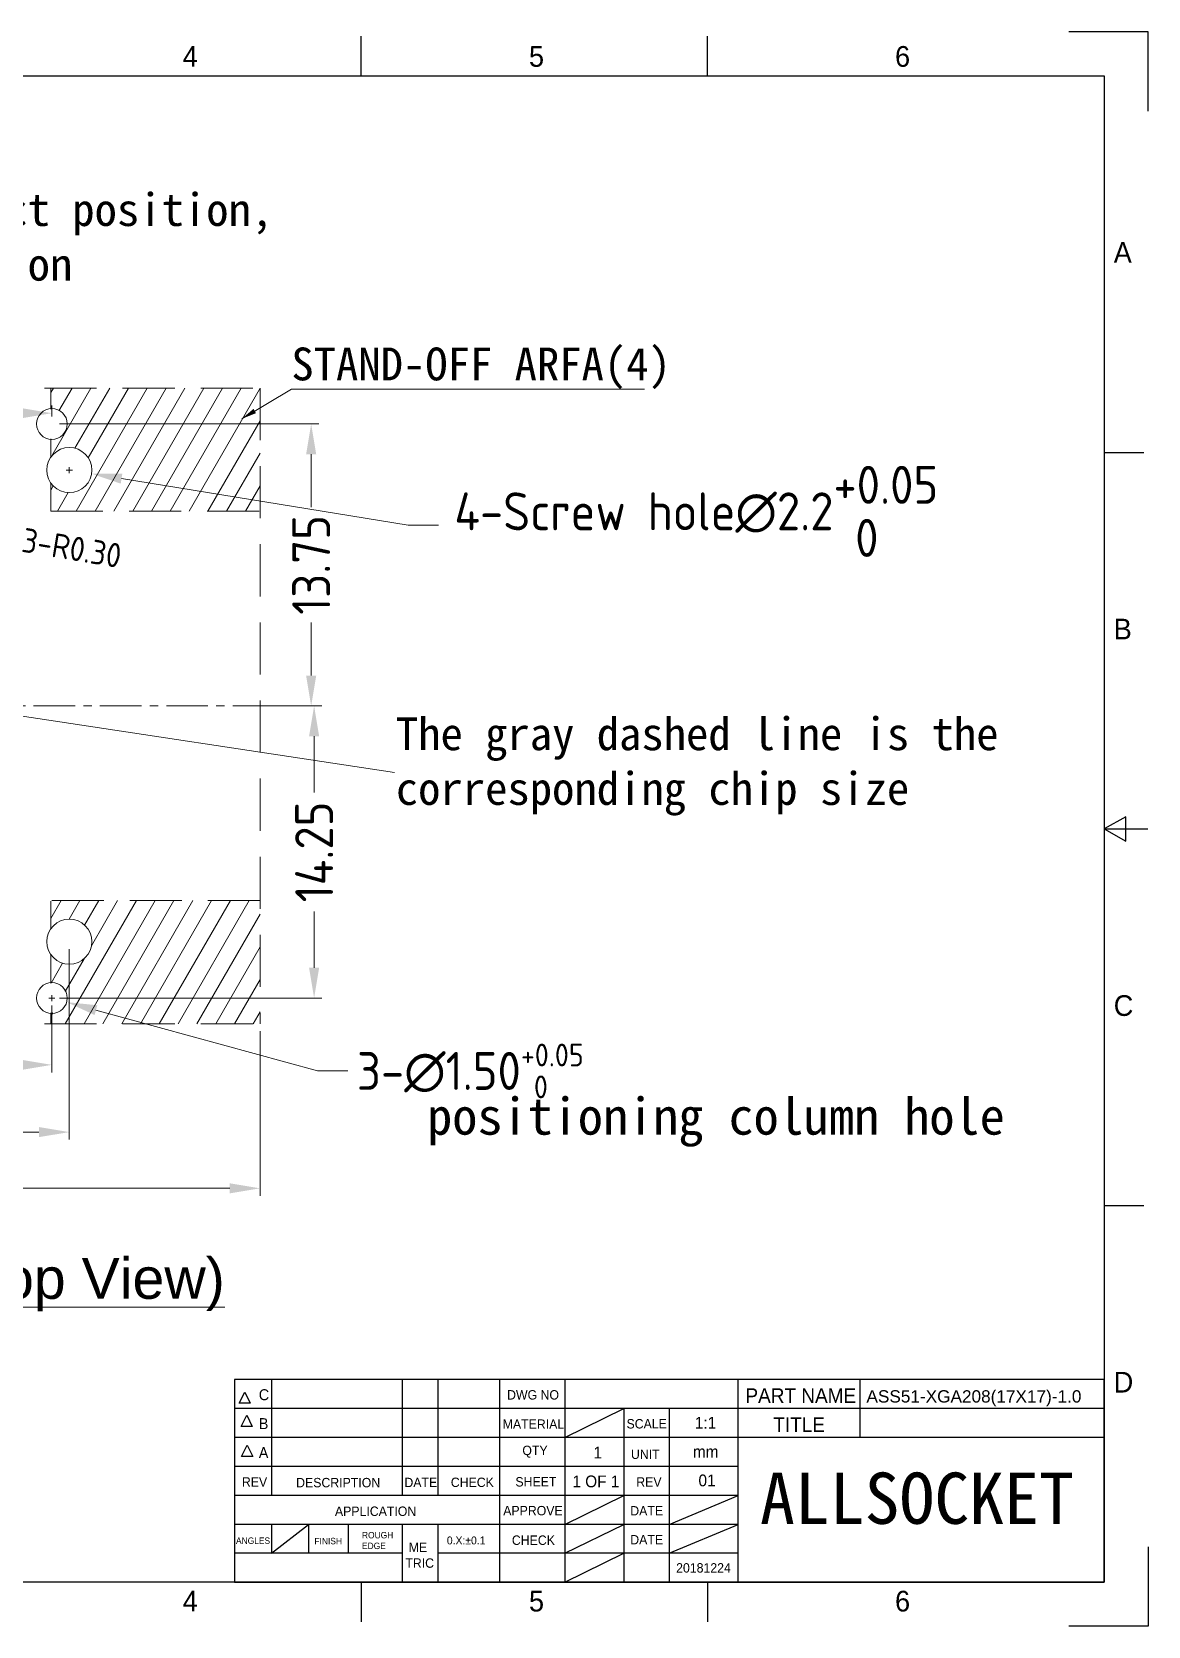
# Model space of a CAD drawing. Header units: millimetres. Extents: x 934 to 1044, y -5164 to -5087.
# Drawn here: x 989.6 to 1044.1, y -5164.3 to -5086.5 of the extents above; entities that cross this region are included whole.
import ezdxf

# ---------------------------------------------------------------- set-up
doc = ezdxf.new("R2010")
doc.units = ezdxf.units.MM
doc.header["$PDSIZE"] = -1
doc.linetypes.add('CENTER', pattern=[10.16, 6.35, -1.27, 1.27, -1.27])
doc.linetypes.add('HIDDEN', pattern=[1.905, 1.27, -0.635])
for name, color, linetype in [('DIM', 3, 'Continuous'), ('TuKuang', 7, 'Continuous'), ('翻蓋底座', 121, 'Continuous')]:
    doc.layers.add(name, color=color, linetype=linetype)
doc.styles.add('1', font='romans.shx', dxfattribs={"height": 2.5})
doc.styles.add('1111', font='isocp.shx', dxfattribs={"bigfont": 'gbcbig.shx'})
doc.styles.add('2', font='romans.shx', dxfattribs={"bigfont": 'bigfont.shx'})
doc.styles.add('GB', font='', dxfattribs={"height": 4})
doc.styles.get("Standard").update_dxf_attribs({"font": ''})
doc.styles.get('GB').set_extended_font_data('KaiTi_GB2312')
doc.styles.get('Standard').set_extended_font_data('SimSun')
doc.dimstyles.new('1111', dxfattribs={"dimtxt": 2.5, "dimasz": 0.2, "dimexe": 0.6, "dimexo": 0.6, "dimtad": 0, "dimdec": 3, "dimzin": 1, "dimdsep": 46, "dimtxsty": '1111', "dimcen": 0.2, "dimclrd": 97, "dimclre": 97, "dimclrt": 3, "dimazin": 0, "dimtfac": 1, "dimtdec": 3, "dimtofl": 0, "dimtmove": 0, "dimatfit": 3, "dimfxl": 1, "dimlwd": 5, "dimlwe": 5, "dimarcsym": 0})
doc.dimstyles.new('1111$0', dxfattribs={"dimtxt": 2.5, "dimasz": 2.5, "dimexe": 0.6, "dimexo": 0.6, "dimtad": 0, "dimdec": 3, "dimzin": 1, "dimdsep": 46, "dimtxsty": '1111', "dimcen": 0.2, "dimclrd": 97, "dimclre": 97, "dimclrt": 3, "dimazin": 0, "dimtfac": 1, "dimtdec": 3, "dimtofl": 0, "dimtmove": 0, "dimatfit": 3, "dimfxl": 1, "dimlwd": 5, "dimlwe": 5, "dimarcsym": 0})

# ---------------------------------------------------------------- blocks, each defined once
blk = doc.blocks.new('asdf456')
at = {"color": 8}
for p, q in [((1550.36, 85.49), (1548.39, 84.37)), ((1548.39, 84.37), (1550.36, 83.25)), ((1550.36, 83.25), (1550.36, 85.49))]:
    blk.add_line(p, q, dxfattribs=at)
at = {"layer": 'TuKuang', "color": 8}
for p, q in [((1480.75, 152.96), (1480.75, 156.57)), ((1512.28, 152.96), (1512.28, 156.57)), ((1350.05, 152.96), (1548.39, 152.96)), ((1548.39, 152.96), (1548.39, 15.77)), ((1548.39, 118.67), (1552, 118.67)), ((1548.39, 84.37), (1552.36, 84.37)), ((1548.39, 50.07), (1552, 50.07)), ((1548.39, 15.77), (1350.05, 15.77)), ((1480.75, 15.77), (1480.75, 12.16)), ((1512.28, 15.77), (1512.28, 12.16))]:
    blk.add_line(p, q, dxfattribs=at)
for points in [[(1552.39, 149.74), (1552.39, 156.96), (1545.17, 156.96)], [(1552.39, 18.99), (1552.39, 11.77), (1545.17, 11.77)]]:
    blk.add_lwpolyline(points, dxfattribs=at)
at = {"color": 8, "char_height": 1.8844, "attachment_point": 1, "style": '1'}
for s, insert, width in [('{\\f@Gulim|b0|i0|c134|p34;4}', (1464.49, 155.67), 8.3008), ('{\\f@Gulim|b0|i0|c134|p34;5}', (1496.02, 155.67), 8.3008), ('{\\f@Gulim|b0|i0|c134|p34;6}', (1529.35, 155.67), 8.3008), ('{\\f@Gulim|b0|i0|c134|p34;A}', (1549.26, 137.82), 9.0416), ('{\\f@Gulim|b0|i0|c134|p34;B}', (1549.26, 103.52), 9.0416), ('{\\f@Gulim|b0|i0|c134|p34;C}', (1549.26, 69.23), 9.0416), ('{\\f@Gulim|b0|i0|c134|p34;D}', (1549.26, 34.93), 9.0416), ('{\\f@Gulim|b0|i0|c134|p34;4}', (1464.49, 14.99), 8.3008), ('{\\f@Gulim|b0|i0|c134|p34;5}', (1496.02, 14.99), 8.3008), ('{\\f@Gulim|b0|i0|c134|p34;6}', (1529.35, 14.99), 8.3008)]:
    blk.add_mtext(s, dxfattribs=dict(at, insert=insert, width=width))
blk = doc.blocks.new('*D16')
at = {"layer": 'DEFPOINTS', "color": 0, "lineweight": 13, "transparency": 16777216}
for p in [(955.974, -5134.912), (1000.774, -5134.912), (1000.774, -5142.943)]:
    blk.add_point(p, dxfattribs=at)
at = {"layer": 'DIM', "color": 97, "lineweight": 5, "transparency": 16777216}
for p, q in [((955.974, -5135.282), (955.974, -5143.313)), ((1000.774, -5135.282), (1000.774, -5143.313)), ((957.454, -5142.943), (975.228, -5142.943)), ((999.294, -5142.943), (981.519, -5142.943))]:
    blk.add_line(p, q, dxfattribs=at)
at = {"layer": 'DIM', "color": 97, "lineweight": 13, "transparency": 16777216}
for points in [[(957.454, -5142.696), (957.454, -5143.19), (955.974, -5142.943)], [(999.294, -5142.696), (999.294, -5143.19), (1000.774, -5142.943)]]:
    blk.add_solid(points, dxfattribs=at)
at = {"layer": 'DIM', "color": 3, "lineweight": 13, "transparency": 16777216, "insert": (978.374, -5142.943), "char_height": 1.85, "attachment_point": 5, "style": '1111'}
blk.add_mtext('44.80', dxfattribs=at)
blk = doc.blocks.new('*D4')
at = {"layer": 'DEFPOINTS', "color": 0, "lineweight": 13, "transparency": 16777216}
for p in [(965.524, -5130.912), (991.474, -5130.912), (991.474, -5140.2)]:
    blk.add_point(p, dxfattribs=at)
at = {"layer": 'DIM', "color": 97, "lineweight": 5, "transparency": 16777216}
for p, q in [((965.524, -5131.282), (965.524, -5140.569)), ((991.474, -5131.282), (991.474, -5140.569)), ((967.004, -5140.2), (975.474, -5140.2)), ((989.994, -5140.2), (981.523, -5140.2))]:
    blk.add_line(p, q, dxfattribs=at)
at = {"layer": 'DIM', "color": 97, "lineweight": 13, "transparency": 16777216}
for points in [[(967.004, -5139.953), (967.004, -5140.446), (965.524, -5140.2)], [(989.994, -5139.953), (989.994, -5140.446), (991.474, -5140.2)]]:
    blk.add_solid(points, dxfattribs=at)
at = {"layer": 'DIM', "color": 3, "lineweight": 13, "transparency": 16777216, "insert": (978.499, -5140.2), "char_height": 1.85, "attachment_point": 5, "style": '1111'}
blk.add_mtext('25.95', dxfattribs=at)
blk = doc.blocks.new('*D5')
at = {"layer": 'DEFPOINTS', "color": 0, "lineweight": 13, "transparency": 16777216}
for p in [(989.9, -5133.464), (991.347, -5133.861)]:
    blk.add_point(p, dxfattribs=at)
at = {"layer": 'DIM', "color": 97, "lineweight": 5, "transparency": 16777216}
for p, q in [((990.476, -5133.662), (990.772, -5133.662)), ((990.624, -5133.81), (990.624, -5133.514)), ((1003.578, -5137.218), (992.774, -5134.253)), ((1005.058, -5137.218), (1003.578, -5137.218))]:
    blk.add_line(p, q, dxfattribs=at)
at = {"layer": 'DIM', "color": 97, "lineweight": 13, "transparency": 16777216}
blk.add_solid([(992.839, -5134.015), (992.709, -5134.491), (991.347, -5133.861)], dxfattribs=at)
at = {"layer": 'DIM', "color": 3, "lineweight": 13, "transparency": 16777216, "insert": (1011.028, -5137.218), "char_height": 1.85, "attachment_point": 5, "style": '1111'}
blk.add_mtext('\\A1;3-∅1.50{\\H1.110000;\\S+0.05^  0;}', dxfattribs=at)
blk = doc.blocks.new('*D8')
at = {"layer": 'DEFPOINTS', "color": 0, "lineweight": 13, "transparency": 16777216}
for p in [(978.374, -5103.912), (990.624, -5105.137), (990.624, -5105.662)]:
    blk.add_point(p, dxfattribs=at)
at = {"layer": 'DIM', "color": 97, "lineweight": 5, "transparency": 16777216}
for p, q in [((978.374, -5104.282), (978.374, -5105.507)), ((979.854, -5105.137), (981.686, -5105.137)), ((989.144, -5105.137), (987.312, -5105.137)), ((990.624, -5105.293), (990.624, -5104.768))]:
    blk.add_line(p, q, dxfattribs=at)
at = {"layer": 'DIM', "color": 97, "lineweight": 13, "transparency": 16777216}
for points in [[(979.854, -5104.891), (979.854, -5105.384), (978.374, -5105.137)], [(989.144, -5104.891), (989.144, -5105.384), (990.624, -5105.137)]]:
    blk.add_solid(points, dxfattribs=at)
at = {"layer": 'DIM', "color": 3, "lineweight": 13, "transparency": 16777216, "insert": (984.499, -5105.137), "char_height": 1.85, "attachment_point": 5, "style": '1111'}
blk.add_mtext('12.25', dxfattribs=at)
blk = doc.blocks.new('*D12')
at = {"layer": 'DEFPOINTS', "color": 0, "lineweight": 13, "transparency": 16777216}
for p in [(990.624, -5133.662), (978.374, -5134.912), (990.624, -5136.921)]:
    blk.add_point(p, dxfattribs=at)
at = {"layer": 'DIM', "color": 97, "lineweight": 5, "transparency": 16777216}
for p, q in [((990.624, -5134.032), (990.624, -5137.291)), ((978.374, -5135.282), (978.374, -5137.291)), ((979.854, -5136.921), (981.686, -5136.921)), ((989.144, -5136.921), (987.312, -5136.921))]:
    blk.add_line(p, q, dxfattribs=at)
at = {"layer": 'DIM', "color": 97, "lineweight": 13, "transparency": 16777216}
for points in [[(979.854, -5136.675), (979.854, -5137.168), (978.374, -5136.921)], [(989.144, -5136.675), (989.144, -5137.168), (990.624, -5136.921)]]:
    blk.add_solid(points, dxfattribs=at)
at = {"layer": 'DIM', "color": 3, "lineweight": 13, "transparency": 16777216, "insert": (984.499, -5136.921), "char_height": 1.85, "attachment_point": 5, "style": '1111'}
blk.add_mtext('12.25', dxfattribs=at)
blk = doc.blocks.new('*D13')
at = {"layer": 'DEFPOINTS', "color": 0, "lineweight": 13, "transparency": 16777216}
for p in [(990.624, -5105.662), (1000.774, -5119.411), (1003.266, -5119.411)]:
    blk.add_point(p, dxfattribs=at)
at = {"layer": 'DIM', "color": 97, "lineweight": 5, "transparency": 16777216}
for p, q in [((990.993, -5105.662), (1003.636, -5105.662)), ((1003.266, -5107.142), (1003.266, -5109.724)), ((1003.266, -5117.931), (1003.266, -5115.35)), ((1001.143, -5119.411), (1003.636, -5119.411))]:
    blk.add_line(p, q, dxfattribs=at)
at = {"layer": 'DIM', "color": 97, "lineweight": 13, "transparency": 16777216}
for points in [[(1003.019, -5107.142), (1003.513, -5107.142), (1003.266, -5105.662)], [(1003.019, -5117.931), (1003.513, -5117.931), (1003.266, -5119.411)]]:
    blk.add_solid(points, dxfattribs=at)
at = {"layer": 'DIM', "color": 3, "lineweight": 13, "transparency": 16777216, "insert": (1003.266, -5112.537), "char_height": 1.85, "attachment_point": 5, "rotation": 90, "style": '1111'}
blk.add_mtext('13.75', dxfattribs=at)
blk = doc.blocks.new('*D14')
at = {"layer": 'DEFPOINTS', "color": 0, "lineweight": 13, "transparency": 16777216}
for p in [(1000.774, -5119.411), (990.624, -5133.662), (1003.41, -5133.662)]:
    blk.add_point(p, dxfattribs=at)
at = {"layer": 'DIM', "color": 97, "lineweight": 5, "transparency": 16777216}
for p, q in [((1001.143, -5119.411), (1003.779, -5119.411)), ((1003.41, -5120.891), (1003.41, -5123.631)), ((1003.41, -5132.182), (1003.41, -5129.442)), ((990.993, -5133.662), (1003.779, -5133.662))]:
    blk.add_line(p, q, dxfattribs=at)
at = {"layer": 'DIM', "color": 97, "lineweight": 13, "transparency": 16777216}
for points in [[(1003.163, -5120.891), (1003.656, -5120.891), (1003.41, -5119.411)], [(1003.163, -5132.182), (1003.656, -5132.182), (1003.41, -5133.662)]]:
    blk.add_solid(points, dxfattribs=at)
at = {"layer": 'DIM', "color": 3, "lineweight": 13, "transparency": 16777216, "insert": (1003.41, -5126.537), "char_height": 1.85, "attachment_point": 5, "rotation": 90, "style": '1111'}
blk.add_mtext('14.25', dxfattribs=at)
blk = doc.blocks.new('*D24')
at = {"color": 97, "lineweight": 5, "transparency": 16777216}
for p, q in [((986.874, -5111.059), (986.874, -5110.763)), ((986.726, -5110.911), (987.022, -5110.911)), ((988.629, -5111.208), (987.899, -5111.085))]:
    blk.add_line(p, q, dxfattribs=at)
blk.add_arc((986.874, -5110.911), 0.3, 270, 75.18589, dxfattribs=at)
at = {"color": 97, "lineweight": 13, "transparency": 16777216}
blk.add_solid([(987.92, -5110.963), (987.878, -5111.206), (987.169, -5110.961)], dxfattribs=at)
at = {"layer": 'DEFPOINTS', "color": 0, "lineweight": 13, "transparency": 16777216}
for p in [(986.874, -5110.911), (987.169, -5110.961)]:
    blk.add_point(p, dxfattribs=at)
at = {"color": 3, "lineweight": 13, "transparency": 16777216, "insert": (991.595, -5111.711), "char_height": 1.184, "attachment_point": 5, "rotation": 350.38814, "style": '1111'}
blk.add_mtext('3-R0.30', dxfattribs=at)

msp = doc.modelspace()

# ---------------------------------------------------------------- hatches: boundary and pattern name
at = {"lineweight": 13}
h = msp.add_hatch(dxfattribs=at)
h.set_pattern_fill('ANSI31', color=0, scale=0.25, angle=15, style=0)
h.set_pattern_definition([(60, (162.3011, -4800.41926), (-0.68740766, 0.396875), [])])
edge = h.paths.add_edge_path()
edge.add_line((990.574, -5103.912), (1000.774, -5103.912))
edge.add_line((1000.774, -5103.912), (1000.774, -5109.912))
edge.add_line((1000.774, -5109.912), (990.574, -5109.912))
edge.add_line((990.574, -5109.912), (990.574, -5108.545))
edge.add_arc((991.474, -5107.912), 1.1, 215.0968, 504.9032)
edge.add_line((990.574, -5107.28), (990.574, -5106.781))
edge.add_line((990.574, -5106.781), (990.574, -5106.386))
edge.add_arc((990.624, -5105.662), 0.725, 266.04494, 453.95506)
edge.add_line((990.574, -5104.939), (990.574, -5103.912))
h = msp.add_hatch(dxfattribs=at)
h.set_pattern_fill('ANSI31', color=0, scale=0.25, angle=15, style=0)
h.set_pattern_definition([(60, (162.3011, -4795.9186), (-0.68740766, 0.396875), [])])
edge = h.paths.add_edge_path()
edge.add_line((1000.774, -5128.912), (1000.774, -5134.912))
edge.add_line((990.574, -5134.912), (1000.774, -5134.912))
edge.add_line((1000.774, -5128.912), (990.574, -5128.912))
edge.add_line((990.574, -5128.931), (990.574, -5130.28))
edge.add_arc((991.474, -5130.912), 1.1, 215.0968, 504.9032)
edge.add_line((990.574, -5131.545), (990.574, -5132.043))
edge.add_line((990.574, -5132.043), (990.574, -5132.939))
edge.add_arc((990.624, -5133.662), 0.725, 266.04494, 453.95506)
edge.add_line((990.574, -5134.386), (990.574, -5134.912))

# ---------------------------------------------------------------- linework, layer by layer
at = {"linetype": 'HIDDEN', "lineweight": 13, "ltscale": 2}
for p, q in [((955.974, -5103.912), (1000.774, -5103.912)), ((1000.774, -5103.912), (1000.774, -5134.912)), ((990.574, -5106.781), (990.574, -5107.28)), ((990.574, -5108.545), (990.574, -5109.912)), ((990.574, -5109.912), (1000.774, -5109.912)), ((1000.774, -5128.912), (990.574, -5128.912)), ((990.574, -5128.931), (990.574, -5130.28)), ((990.574, -5131.545), (990.574, -5132.043)), ((955.974, -5134.912), (1000.774, -5134.912))]:
    msp.add_line(p, q, dxfattribs=at)
at = {"color": 7, "linetype": 'Continuous', "lineweight": 13}
for p, q in [((990.574, -5103.912), (990.574, -5104.939)), ((990.574, -5106.386), (990.574, -5106.781)), ((990.574, -5132.043), (990.574, -5132.939)), ((990.574, -5134.386), (990.574, -5134.912))]:
    msp.add_line(p, q, dxfattribs=at)
at = {"color": 1, "linetype": 'CENTER', "lineweight": 13, "ltscale": 0.3184}
msp.add_line((1001.461, -5119.411), (955.974, -5119.411), dxfattribs=at)
at = {"color": 8}
for p, q in [((1001.325, -5152.275), (1001.325, -5157.92)), ((1007.711, -5152.275), (1007.711, -5157.92)), ((1009.442, -5152.275), (1009.442, -5157.92)), ((1012.45, -5152.275), (1012.45, -5162.153)), ((1015.632, -5152.275), (1015.632, -5162.153)), ((1024.08, -5162.153), (1024.08, -5152.275)), ((1030.027, -5152.275), (1030.027, -5155.097)), ((1041.933, -5153.686), (999.527, -5153.686)), ((1015.632, -5155.097), (1018.509, -5153.686)), ((1018.509, -5153.686), (1018.509, -5162.153)), ((1020.716, -5153.686), (1020.716, -5162.153)), ((1012.45, -5155.097), (999.527, -5155.097)), ((1041.933, -5155.097), (1012.45, -5155.097)), ((1024.08, -5156.509), (999.527, -5156.509)), ((1024.08, -5157.92), (999.527, -5157.92)), ((1015.632, -5159.331), (1018.509, -5157.92)), ((1020.716, -5159.331), (1024.08, -5157.92)), ((1024.08, -5159.331), (999.527, -5159.331)), ((1001.325, -5159.331), (1001.325, -5160.742)), ((1001.325, -5160.742), (1003.133, -5159.331)), ((1003.133, -5159.331), (1003.133, -5160.742)), ((1005.077, -5159.331), (1005.077, -5160.742)), ((1007.711, -5159.331), (1007.711, -5162.153)), ((1009.442, -5159.331), (1009.442, -5162.153)), ((1015.632, -5160.742), (1018.509, -5159.331)), ((1020.716, -5160.742), (1024.08, -5159.331)), ((1007.711, -5160.742), (999.527, -5160.742)), ((1024.08, -5160.742), (1009.442, -5160.742)), ((1015.632, -5162.153), (1018.509, -5160.742))]:
    msp.add_line(p, q, dxfattribs=at)
at = {"color": 8, "lineweight": 25, "ltscale": 10}
for p, q in [((999.757, -5153.42), (1000.028, -5152.878)), ((1000.028, -5152.878), (1000.299, -5153.42)), ((999.854, -5154.555), (1000.125, -5154.012)), ((1000.125, -5154.012), (1000.396, -5154.555)), ((999.877, -5156.018), (1000.148, -5155.476)), ((1000.148, -5155.476), (1000.419, -5156.018))]:
    msp.add_line(p, q, dxfattribs=at)
at = {"color": 8}
msp.add_lwpolyline([(1041.933, -5162.153), (1041.933, -5152.275), (999.527, -5152.275), (999.527, -5162.153)], close=True, dxfattribs=at)
at = {"color": 8, "lineweight": 25, "ltscale": 10}
for points in [[(1000.299, -5153.42), (999.757, -5153.42)], [(1000.396, -5154.555), (999.854, -5154.555)], [(1000.419, -5156.018), (999.877, -5156.018)]]:
    msp.add_lwpolyline(points, dxfattribs=at)
at = {"color": 4, "lineweight": 13}
for centre in [(990.624, -5105.662), (990.624, -5133.662)]:
    msp.add_circle(centre, 0.75, dxfattribs=at)
at = {"layer": 'DIM', "color": 97, "lineweight": 13}
for p, q in [((991.474, -5108.06), (991.474, -5107.764)), ((991.326, -5107.912), (991.622, -5107.912)), ((1007.997, -5110.603), (994.02, -5108.327)), ((1009.477, -5110.603), (1007.997, -5110.603))]:
    msp.add_line(p, q, dxfattribs=at)
msp.add_solid([(994.06, -5108.084), (993.98, -5108.571), (992.559, -5108.089)], dxfattribs=at)
at = {"layer": '翻蓋底座', "color": 3, "linetype": 'Continuous', "lineweight": 13}
for centre in [(991.474, -5107.912), (991.474, -5130.912)]:
    msp.add_circle(centre, 1.1, dxfattribs=at)

# ---------------------------------------------------------------- block references
at = {"xscale": 0.5355444082044301, "yscale": 0.5355444082044301, "zscale": 0.5355444082044301}
msp.add_blockref('asdf456', (212.702, -5170.6), dxfattribs=at)

# ---------------------------------------------------------------- texts
at = {"color": 3, "lineweight": 13}
msp.add_text('positioning column hole', height=1.8, dxfattribs=at).set_placement((1008.922, -5140.325))
at = {"color": 3, "lineweight": 13, "char_height": 1.6, "attachment_point": 1}
for s, insert in [('Pad and Pin end of the contact position, \\Pthe corresponding ball position', (957.877, -5094.405)), ('STAND-OFF ARFA(4)', (1002.301, -5101.936)), ('The gray dashed line is the \\Pcorresponding chip size', (1007.394, -5119.972))]:
    msp.add_mtext(s, dxfattribs=dict(at, insert=insert))
at = {"lineweight": 0, "insert": (965.228, -5146.333), "char_height": 1.9992, "attachment_point": 1}
msp.add_mtext('{\\fArial|b0|i0|c0|p34;\\LPCB PATTERN (Top View)}', dxfattribs=at)
at = {"color": 8, "lineweight": 25, "ltscale": 10, "char_height": 0.53719, "width": 0.69284, "attachment_point": 1, "style": '2'}
for s, insert in [('{\\f@Gulim|b0|i0|c134|p34;C}', (1000.712, -5152.741)), ('{\\f@Gulim|b0|i0|c134|p34;B}', (1000.712, -5154.152)), ('{\\f@Gulim|b0|i0|c134|p34;A}', (1000.712, -5155.563))]:
    msp.add_mtext(s, dxfattribs=dict(at, insert=insert))
at = {"color": 0, "insert": (1030.341, -5152.79), "char_height": 0.70746, "width": 12.4177, "attachment_point": 1}
msp.add_mtext('{\\fArial|b0|i0|c0|p32;\\H0.8481x;\\C8;ASS51-XGA208(17X17)-1.0}', dxfattribs=at)
at = {"color": 0, "insert": (1025.15, -5156.807), "char_height": 2.5, "attachment_point": 1}
msp.add_mtext_dynamic_manual_height_columns('ALLSOCKET', width=16.15318, gutter_width=15, heights=[0], dxfattribs=at)
at = {"layer": 'DIM', "color": 3, "lineweight": 13, "insert": (1022.045, -5109.925), "char_height": 1.85, "attachment_point": 5, "style": '1111'}
msp.add_mtext('\\A1;4-Screw hole∅2.2\\S+0.05^  0;', dxfattribs=at)
at = {"layer": 'DIM', "color": 8, "linetype": 'ByBlock', "lineweight": 25, "attachment_point": 7, "style": 'GB'}
for s, insert, char_height, width in [('{\\f@Gulim|b0|i0|c134|p34;DWG NO}', (1012.82, -5153.251), 0.45843, 3.83068), ('{\\f@Gulim|b0|i0|c134|p34;PART NAME}', (1024.441, -5153.406), 0.70746, 5.68905), ('{\\f@Gulim|b0|i0|c134|p34;MATERIAL}', (1012.606, -5154.672), 0.45843, 1.60666), ('{\\f@Gulim|b0|i0|c134|p34;SCALE}', (1018.643, -5154.662), 0.45843, 1.60666), ('{\\f@Gulim|b0|i0|c134|p34;1:1}', (1021.975, -5154.662), 0.57304, 1.38112), ('{\\f@Gulim|b0|i0|c134|p34;TITLE}', (1025.8, -5154.826), 0.70746, 3.15156), ('{\\f@Gulim|b0|i0|c134|p34;  QTY}', (1013.23, -5156.081), 0.45843, 1.60666), ('{\\f@Gulim|b0|i0|c134|p34;1}', (1017.027, -5156.119), 0.57304, 1.00026), ('{\\f@Gulim|b0|i0|c134|p34;UNIT}', (1018.859, -5156.147), 0.45843, 1.60666), ('{\\f@Gulim|b0|i0|c134|p34;mm}', (1021.879, -5156.073), 0.57304, 1.38112), ('{\\f@Gulim|b0|i0|c134|p34;REV}', (999.889, -5157.494), 0.45843, 1.60666), ('{\\f@Gulim|b0|i0|c134|p34;DESCRIPTION}', (1002.534, -5157.532), 0.45843, 1.60666), ('{\\f@Gulim|b0|i0|c134|p34;DATE}', (1007.813, -5157.518), 0.45843, 1.60666), ('{\\f@Gulim|b0|i0|c134|p34;CHECK}', (1010.076, -5157.518), 0.45843, 1.60666), ('{\\f@Gulim|b0|i0|c134|p34;SHEET}', (1013.225, -5157.492), 0.45843, 1.60666), ('{\\f@Gulim|b0|i0|c134|p34;1 OF 1}', (1016.003, -5157.531), 0.57304, 2.68853), ('{\\f@Gulim|b0|i0|c134|p34;REV}', (1019.118, -5157.494), 0.45843, 1.60666), ('{\\f@Gulim|b0|i0|c134|p34;01}', (1022.152, -5157.484), 0.57304, 1.38112), ('{\\f@Gulim|b0|i0|c134|p34;APPLICATION}', (1004.425, -5158.927), 0.45843, 1.60666), ('{\\f@Gulim|b0|i0|c134|p34;APPROVE}', (1012.631, -5158.899), 0.45843, 1.60666), ('{\\f@Gulim|b0|i0|c134|p34;DATE}', (1018.825, -5158.899), 0.45843, 1.60666), ('{\\f@Gulim|b0|i0|c134|p34;ROUGH \\PEDGE}', (1005.744, -5160.543), 0.31357, 1.26759), ('{\\f@Gulim|b0|i0|c134|p34;CHECK}', (1013.053, -5160.34), 0.45843, 1.60666), ('{\\f@Gulim|b0|i0|c134|p34;DATE}', (1018.825, -5160.31), 0.45843, 1.60666), ('{\\f@Gulim|b0|i0|c134|p34; ME\\PTRIC}', (1007.858, -5161.456), 0.45843, 1.60666), ('{\\f@Gulim|b0|i0|c134|p34;0.X:%%P0.1}', (1009.883, -5160.315), 0.3868, 2.60365), ('{\\f@Gulim|b0|i0|c134|p34;20181224}', (1021.062, -5161.69), 0.45843, 1.33017)]:
    msp.add_mtext(s, dxfattribs=dict(at, insert=insert, char_height=char_height, width=width))
at = {"layer": 'DIM', "color": 8, "linetype": 'ByBlock', "lineweight": 9, "char_height": 0.31357, "attachment_point": 7, "style": 'GB'}
for s, insert, width in [('{\\f@Gulim|b0|i0|c134|p34;ANGLES}', (999.6, -5160.29), 1.6997), ('{\\f@Gulim|b0|i0|c134|p34;FINISH}', (1003.425, -5160.308), 1.46657)]:
    msp.add_mtext(s, dxfattribs=dict(at, insert=insert, width=width))

# ---------------------------------------------------------------- dimensions: what is measured, and where the dimension line sits
at = {"color": 0, "lineweight": 13}
dim = msp.add_radius_dim(center=(986.874, -5110.911), mpoint=(987.169, -5110.961), text='3-<>', dimstyle='1111', override={"dimscale": 0.74, "dimtxt": 1.6, "dimasz": 1, "dimdec": 2, "dimtdec": 2}, dxfattribs=at)
dim.commit()
dim.dimension.update_dxf_attribs({"geometry": '*D24', "text_midpoint": (991.595, -5111.711)})
at = {"layer": 'DIM', "color": 0, "lineweight": 13}
for base, p1, p2, override, picture, middle in [((990.624, -5105.137), (978.374, -5103.912), (990.624, -5105.662), {"dimscale": 0.74, "dimasz": 2, "dimexe": 0.49975, "dimexo": 0.49975, "dimgap": 0.49975, "dimtoh": 1, "dimdec": 2, "dimtdec": 2}, '*D8', (984.499, -5105.137)), ((991.474, -5140.2), (965.524, -5130.912), (991.474, -5130.912), {"dimscale": 0.74, "dimasz": 2, "dimexe": 0.49975, "dimexo": 0.49975, "dimgap": 0.49975, "dimdec": 2, "dimtdec": 2}, '*D4', (978.499, -5140.2)), ((990.624, -5136.921), (978.374, -5134.912), (990.624, -5133.662), {"dimscale": 0.74, "dimasz": 2, "dimexe": 0.49975, "dimexo": 0.49975, "dimgap": 0.49975, "dimtoh": 1, "dimdec": 2, "dimtdec": 2}, '*D12', (984.499, -5136.921)), ((1000.774, -5142.943), (955.974, -5134.912), (1000.774, -5134.912), {"dimscale": 0.74, "dimasz": 2, "dimexe": 0.49975, "dimexo": 0.49975, "dimgap": 0.49975, "dimdec": 2, "dimtdec": 2}, '*D16', (978.374, -5142.943))]:
    dim = msp.add_linear_dim(base=base, p1=p1, p2=p2, dimstyle='1111$0', override=override, dxfattribs=at)
    dim.commit()
    dim.dimension.update_dxf_attribs({"geometry": picture, "text_midpoint": middle})
for base, p1, p2, picture, middle in [((1003.266, -5119.411), (990.624, -5105.662), (1000.774, -5119.411), '*D13', (1003.266, -5112.537)), ((1003.41, -5133.662), (1000.774, -5119.411), (990.624, -5133.662), '*D14', (1003.41, -5126.537))]:
    dim = msp.add_linear_dim(base=base, p1=p1, p2=p2, angle=90, dimstyle='1111$0', override={"dimscale": 0.74, "dimasz": 2, "dimexe": 0.49975, "dimexo": 0.49975, "dimgap": 0.49975, "dimtoh": 1, "dimdec": 2, "dimtdec": 2}, dxfattribs=at)
    dim.commit()
    dim.dimension.update_dxf_attribs({"geometry": picture, "text_midpoint": middle})
at = {"layer": 'DIM', "lineweight": 13}
dim = msp.add_diameter_dim_2p(p1=(989.9, -5133.464), p2=(991.347, -5133.861), text='3-<>', dimstyle='1111', override={"dimscale": 0.74, "dimasz": 2, "dimexe": 0.49975, "dimexo": 0.49975, "dimgap": 0.49975, "dimtoh": 1, "dimdec": 2, "dimtol": 1, "dimtp": 0.05, "dimtfac": 0.6, "dimtolj": 1}, dxfattribs=at)
dim.commit()
dim.dimension.update_dxf_attribs({"geometry": '*D5', "text_midpoint": (1011.028, -5137.218), "dimtype": 131})

# ---------------------------------------------------------------- leaders
at = {"lineweight": 13}
for points in [[(999.88, -5105.411), (1002.301, -5103.962), (1019.513, -5103.962)], [(985.874, -5119.411), (1007.336, -5122.669)]]:
    msp.add_leader(points, dimstyle='1111', override={"dimscale": 0.74, "dimtxt": 1.6, "dimasz": 1, "dimgap": 0.625, "dimtad": 0, "dimtoh": 1, "dimdec": 2, "dimtdec": 2}, dxfattribs=at)

doc.saveas('drawing.dxf')
